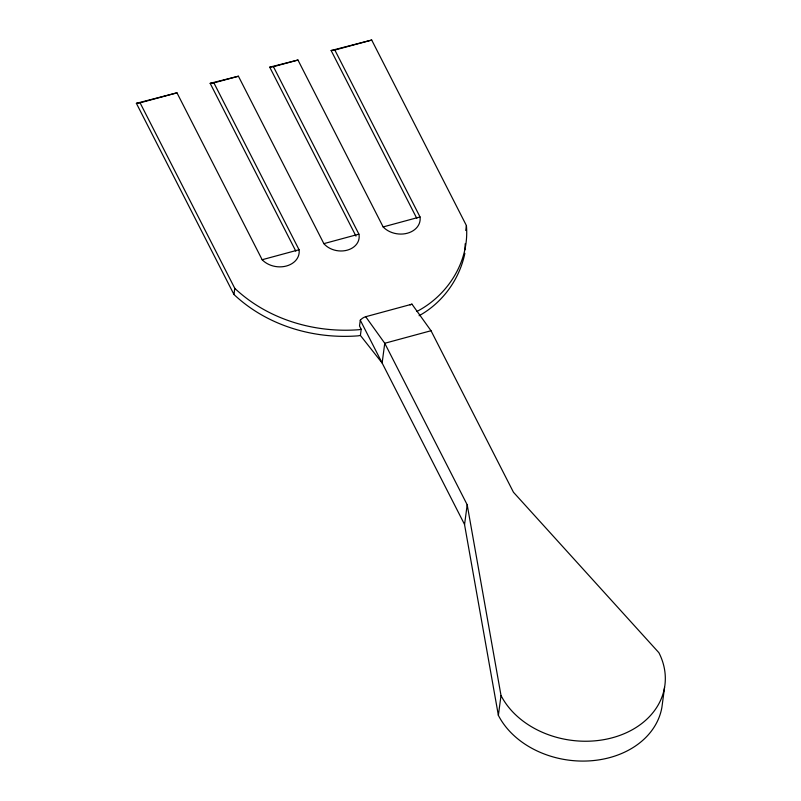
<?xml version="1.0" encoding="UTF-8"?>
<svg xmlns="http://www.w3.org/2000/svg" width="801" height="801" viewBox="0 0 801 801"><rect width="100%" height="100%" fill="white"/><g stroke="black" fill="none" stroke-linecap="round" stroke-linejoin="round"><path stroke-width="1.2" d="M464.991 249.712L465.191 243.724M416.8 218.383L331.133 50.533L371.704 40.05L466.412 225.592C469.606 261.156 447.959 295.369 416.8 311.509M233.972 294.508L234.793 288.36L140.085 102.828L136.38 103.319L233.972 294.508C266.913 325.536 313.351 339.274 358.047 335.849L360.39 335.429L361.211 329.291L359.519 325.987L360.29 320.2A118.438 35.184 74.8 0 1 365.707 316.715L411.964 304.17L431.018 330.733L513.451 492.235L658.903 652.715A85.657 66.753 7.6 0 1 612.435 737.741A85.657 66.753 7.6 0 1 501.015 695.508L467.193 504.78L384.76 343.269L365.707 316.715M465.751 230.498L466.412 225.592M467.193 504.78L464.55 524.615L498.372 715.343A85.657 66.753 7.6 0 0 588.254 760.95A85.657 66.753 7.6 0 0 661.916 707.233L664.56 687.398M498.372 715.343L501.015 695.508M464.87 253.316C459.484 279.469 442.472 302.818 419.083 315.734M136.38 103.319L176.971 92.826L262.157 259.724A20.776 16.19 7.6 0 0 286.368 266.022A20.776 16.19 7.6 0 0 299.053 249.732L213.887 82.873L210.162 83.324L295.829 251.164M210.162 83.324L238.418 76.225L323.864 243.644A19.484 15.189 7.6 0 0 347.153 250.192A19.484 15.189 7.6 0 0 358.908 234.152L273.431 66.683L269.727 67.174L355.974 236.135M269.727 67.174L297.962 60.035L383.148 226.933A20.756 16.18 7.6 0 0 407.349 233.231A20.756 16.18 7.6 0 0 420.024 216.941L334.838 50.042L331.133 50.533M140.085 102.828L176.971 92.826M273.431 66.683L297.962 60.035M334.838 50.042L371.704 40.05M213.887 82.873L238.418 76.225M262.157 259.724L299.053 249.732M383.148 226.933L420.024 216.941M323.864 243.644L358.908 234.152M431.018 330.733L384.76 343.269L382.127 362.993L360.39 335.429M361.211 329.291L358.868 329.712C314.172 333.136 267.734 319.399 234.793 288.36M360.29 320.2L464.57 524.495M410.042 304.951A118.438 35.184 74.8 0 1 411.964 304.17"/></g></svg>
